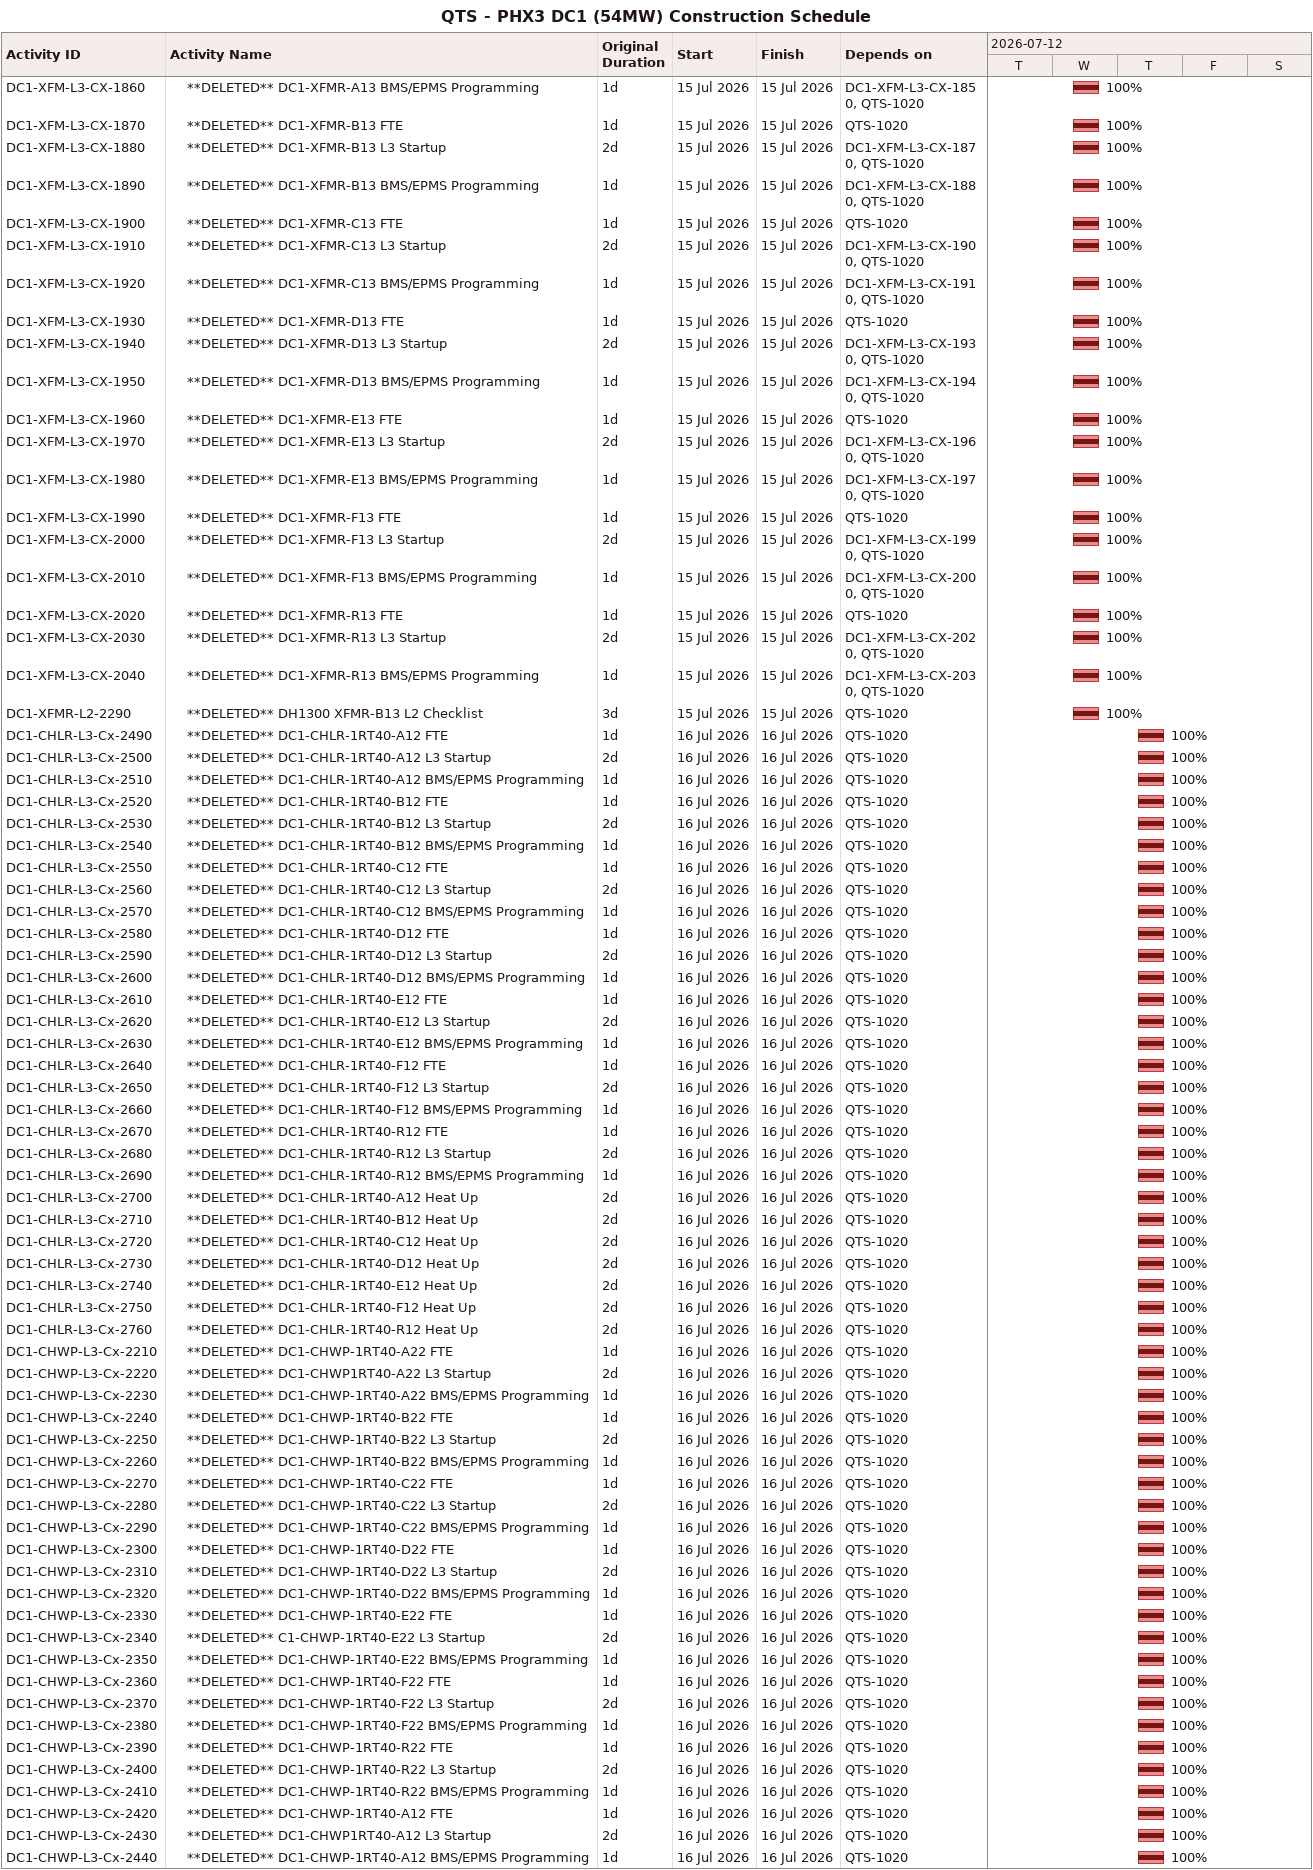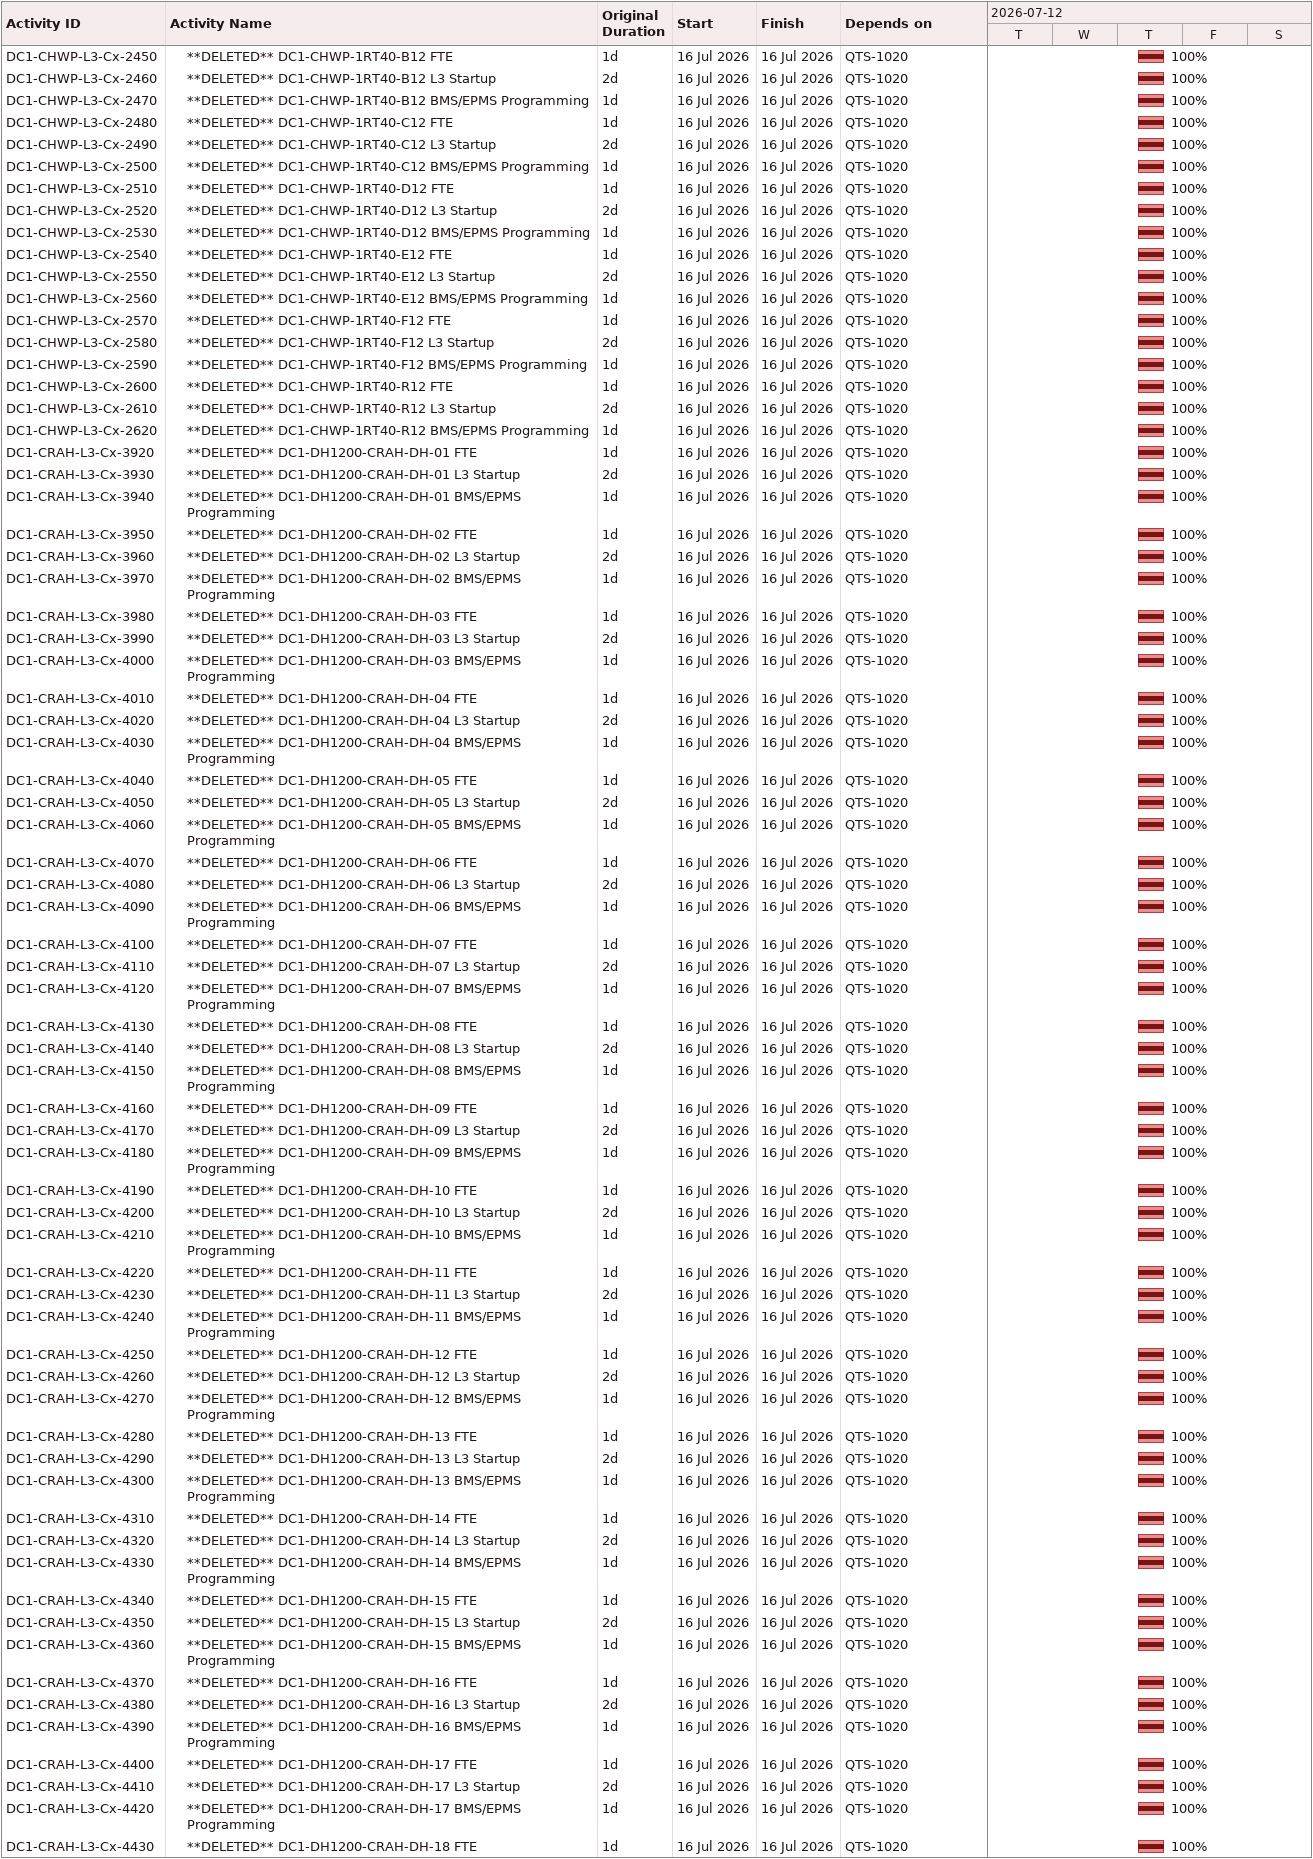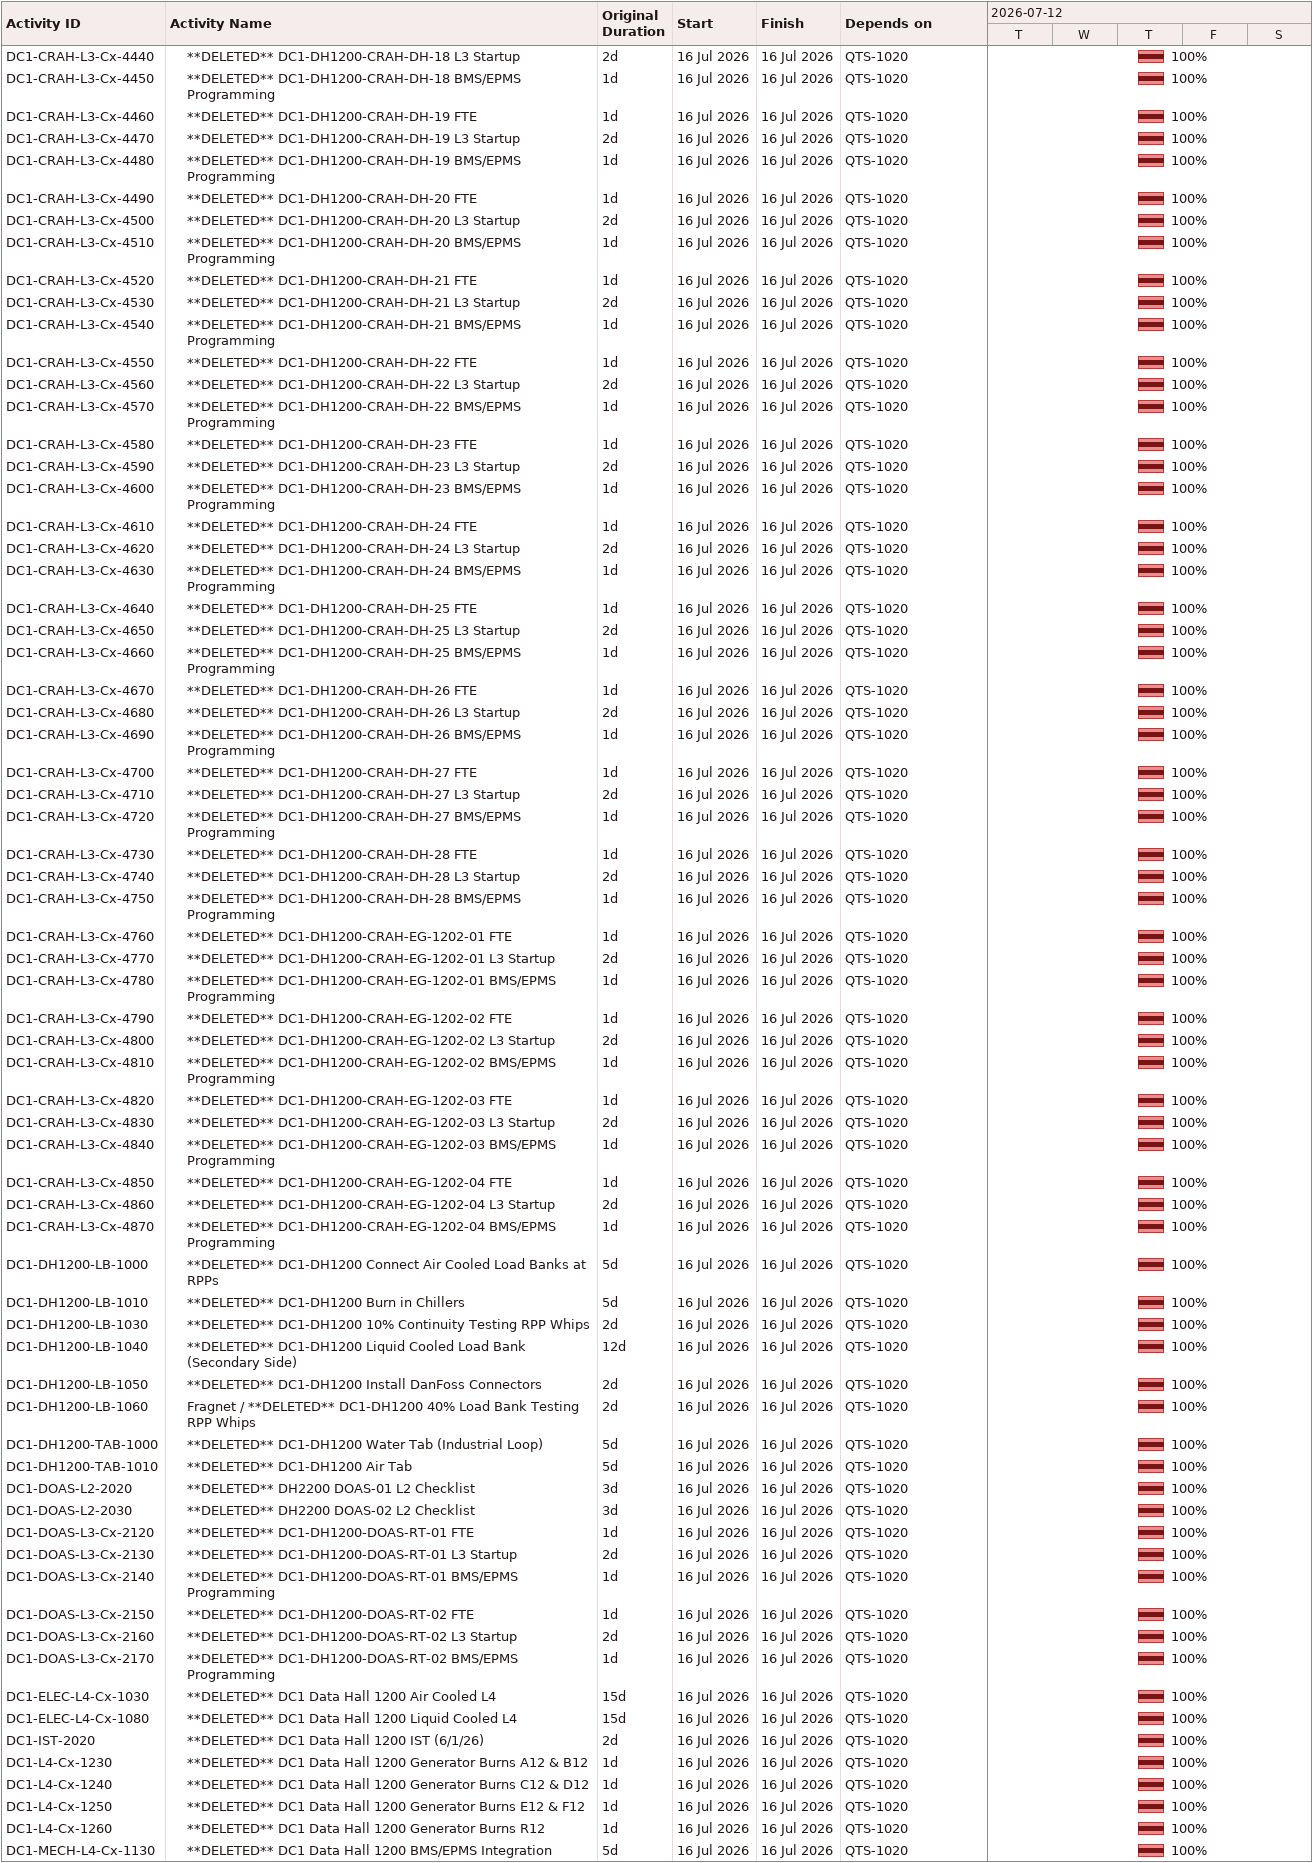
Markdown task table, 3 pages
QTS - PHX3 DC1 (54MW) Construction Schedule

| ID | Level | Task | Original duration | Start | Finish | Predecessors | % complete |
|---|---|---|---|---|---|---|---|
| DC1-XFM-L3-CX-1860 | 2 | **DELETED** DC1-XFMR-A13 BMS/EPMS Programming | 1d | 2026-07-15 | 2026-07-15 | DC1-XFM-L3-CX-1850, QTS-1020 | 100 |
| DC1-XFM-L3-CX-1870 | 2 | **DELETED** DC1-XFMR-B13 FTE | 1d | 2026-07-15 | 2026-07-15 | QTS-1020 | 100 |
| DC1-XFM-L3-CX-1880 | 2 | **DELETED** DC1-XFMR-B13 L3 Startup | 2d | 2026-07-15 | 2026-07-15 | DC1-XFM-L3-CX-1870, QTS-1020 | 100 |
| DC1-XFM-L3-CX-1890 | 2 | **DELETED** DC1-XFMR-B13 BMS/EPMS Programming | 1d | 2026-07-15 | 2026-07-15 | DC1-XFM-L3-CX-1880, QTS-1020 | 100 |
| DC1-XFM-L3-CX-1900 | 2 | **DELETED** DC1-XFMR-C13 FTE | 1d | 2026-07-15 | 2026-07-15 | QTS-1020 | 100 |
| DC1-XFM-L3-CX-1910 | 2 | **DELETED** DC1-XFMR-C13 L3 Startup | 2d | 2026-07-15 | 2026-07-15 | DC1-XFM-L3-CX-1900, QTS-1020 | 100 |
| DC1-XFM-L3-CX-1920 | 2 | **DELETED** DC1-XFMR-C13 BMS/EPMS Programming | 1d | 2026-07-15 | 2026-07-15 | DC1-XFM-L3-CX-1910, QTS-1020 | 100 |
| DC1-XFM-L3-CX-1930 | 2 | **DELETED** DC1-XFMR-D13 FTE | 1d | 2026-07-15 | 2026-07-15 | QTS-1020 | 100 |
| DC1-XFM-L3-CX-1940 | 2 | **DELETED** DC1-XFMR-D13 L3 Startup | 2d | 2026-07-15 | 2026-07-15 | DC1-XFM-L3-CX-1930, QTS-1020 | 100 |
| DC1-XFM-L3-CX-1950 | 2 | **DELETED** DC1-XFMR-D13 BMS/EPMS Programming | 1d | 2026-07-15 | 2026-07-15 | DC1-XFM-L3-CX-1940, QTS-1020 | 100 |
| DC1-XFM-L3-CX-1960 | 2 | **DELETED** DC1-XFMR-E13 FTE | 1d | 2026-07-15 | 2026-07-15 | QTS-1020 | 100 |
| DC1-XFM-L3-CX-1970 | 2 | **DELETED** DC1-XFMR-E13 L3 Startup | 2d | 2026-07-15 | 2026-07-15 | DC1-XFM-L3-CX-1960, QTS-1020 | 100 |
| DC1-XFM-L3-CX-1980 | 2 | **DELETED** DC1-XFMR-E13 BMS/EPMS Programming | 1d | 2026-07-15 | 2026-07-15 | DC1-XFM-L3-CX-1970, QTS-1020 | 100 |
| DC1-XFM-L3-CX-1990 | 2 | **DELETED** DC1-XFMR-F13 FTE | 1d | 2026-07-15 | 2026-07-15 | QTS-1020 | 100 |
| DC1-XFM-L3-CX-2000 | 2 | **DELETED** DC1-XFMR-F13 L3 Startup | 2d | 2026-07-15 | 2026-07-15 | DC1-XFM-L3-CX-1990, QTS-1020 | 100 |
| DC1-XFM-L3-CX-2010 | 2 | **DELETED** DC1-XFMR-F13 BMS/EPMS Programming | 1d | 2026-07-15 | 2026-07-15 | DC1-XFM-L3-CX-2000, QTS-1020 | 100 |
| DC1-XFM-L3-CX-2020 | 2 | **DELETED** DC1-XFMR-R13 FTE | 1d | 2026-07-15 | 2026-07-15 | QTS-1020 | 100 |
| DC1-XFM-L3-CX-2030 | 2 | **DELETED** DC1-XFMR-R13 L3 Startup | 2d | 2026-07-15 | 2026-07-15 | DC1-XFM-L3-CX-2020, QTS-1020 | 100 |
| DC1-XFM-L3-CX-2040 | 2 | **DELETED** DC1-XFMR-R13 BMS/EPMS Programming | 1d | 2026-07-15 | 2026-07-15 | DC1-XFM-L3-CX-2030, QTS-1020 | 100 |
| DC1-XFMR-L2-2290 | 2 | **DELETED** DH1300 XFMR-B13 L2 Checklist | 3d | 2026-07-15 | 2026-07-15 | QTS-1020 | 100 |
| DC1-CHLR-L3-Cx-2490 | 2 | **DELETED** DC1-CHLR-1RT40-A12 FTE | 1d | 2026-07-16 | 2026-07-16 | QTS-1020 | 100 |
| DC1-CHLR-L3-Cx-2500 | 2 | **DELETED** DC1-CHLR-1RT40-A12 L3 Startup | 2d | 2026-07-16 | 2026-07-16 | QTS-1020 | 100 |
| DC1-CHLR-L3-Cx-2510 | 2 | **DELETED** DC1-CHLR-1RT40-A12 BMS/EPMS Programming | 1d | 2026-07-16 | 2026-07-16 | QTS-1020 | 100 |
| DC1-CHLR-L3-Cx-2520 | 2 | **DELETED** DC1-CHLR-1RT40-B12 FTE | 1d | 2026-07-16 | 2026-07-16 | QTS-1020 | 100 |
| DC1-CHLR-L3-Cx-2530 | 2 | **DELETED** DC1-CHLR-1RT40-B12 L3 Startup | 2d | 2026-07-16 | 2026-07-16 | QTS-1020 | 100 |
| DC1-CHLR-L3-Cx-2540 | 2 | **DELETED** DC1-CHLR-1RT40-B12 BMS/EPMS Programming | 1d | 2026-07-16 | 2026-07-16 | QTS-1020 | 100 |
| DC1-CHLR-L3-Cx-2550 | 2 | **DELETED** DC1-CHLR-1RT40-C12 FTE | 1d | 2026-07-16 | 2026-07-16 | QTS-1020 | 100 |
| DC1-CHLR-L3-Cx-2560 | 2 | **DELETED** DC1-CHLR-1RT40-C12 L3 Startup | 2d | 2026-07-16 | 2026-07-16 | QTS-1020 | 100 |
| DC1-CHLR-L3-Cx-2570 | 2 | **DELETED** DC1-CHLR-1RT40-C12 BMS/EPMS Programming | 1d | 2026-07-16 | 2026-07-16 | QTS-1020 | 100 |
| DC1-CHLR-L3-Cx-2580 | 2 | **DELETED** DC1-CHLR-1RT40-D12 FTE | 1d | 2026-07-16 | 2026-07-16 | QTS-1020 | 100 |
| DC1-CHLR-L3-Cx-2590 | 2 | **DELETED** DC1-CHLR-1RT40-D12 L3 Startup | 2d | 2026-07-16 | 2026-07-16 | QTS-1020 | 100 |
| DC1-CHLR-L3-Cx-2600 | 2 | **DELETED** DC1-CHLR-1RT40-D12 BMS/EPMS Programming | 1d | 2026-07-16 | 2026-07-16 | QTS-1020 | 100 |
| DC1-CHLR-L3-Cx-2610 | 2 | **DELETED** DC1-CHLR-1RT40-E12 FTE | 1d | 2026-07-16 | 2026-07-16 | QTS-1020 | 100 |
| DC1-CHLR-L3-Cx-2620 | 2 | **DELETED** DC1-CHLR-1RT40-E12 L3 Startup | 2d | 2026-07-16 | 2026-07-16 | QTS-1020 | 100 |
| DC1-CHLR-L3-Cx-2630 | 2 | **DELETED** DC1-CHLR-1RT40-E12 BMS/EPMS Programming | 1d | 2026-07-16 | 2026-07-16 | QTS-1020 | 100 |
| DC1-CHLR-L3-Cx-2640 | 2 | **DELETED** DC1-CHLR-1RT40-F12 FTE | 1d | 2026-07-16 | 2026-07-16 | QTS-1020 | 100 |
| DC1-CHLR-L3-Cx-2650 | 2 | **DELETED** DC1-CHLR-1RT40-F12 L3 Startup | 2d | 2026-07-16 | 2026-07-16 | QTS-1020 | 100 |
| DC1-CHLR-L3-Cx-2660 | 2 | **DELETED** DC1-CHLR-1RT40-F12 BMS/EPMS Programming | 1d | 2026-07-16 | 2026-07-16 | QTS-1020 | 100 |
| DC1-CHLR-L3-Cx-2670 | 2 | **DELETED** DC1-CHLR-1RT40-R12 FTE | 1d | 2026-07-16 | 2026-07-16 | QTS-1020 | 100 |
| DC1-CHLR-L3-Cx-2680 | 2 | **DELETED** DC1-CHLR-1RT40-R12 L3 Startup | 2d | 2026-07-16 | 2026-07-16 | QTS-1020 | 100 |
| DC1-CHLR-L3-Cx-2690 | 2 | **DELETED** DC1-CHLR-1RT40-R12 BMS/EPMS Programming | 1d | 2026-07-16 | 2026-07-16 | QTS-1020 | 100 |
| DC1-CHLR-L3-Cx-2700 | 2 | **DELETED** DC1-CHLR-1RT40-A12 Heat Up | 2d | 2026-07-16 | 2026-07-16 | QTS-1020 | 100 |
| DC1-CHLR-L3-Cx-2710 | 2 | **DELETED** DC1-CHLR-1RT40-B12 Heat Up | 2d | 2026-07-16 | 2026-07-16 | QTS-1020 | 100 |
| DC1-CHLR-L3-Cx-2720 | 2 | **DELETED** DC1-CHLR-1RT40-C12 Heat Up | 2d | 2026-07-16 | 2026-07-16 | QTS-1020 | 100 |
| DC1-CHLR-L3-Cx-2730 | 2 | **DELETED** DC1-CHLR-1RT40-D12 Heat Up | 2d | 2026-07-16 | 2026-07-16 | QTS-1020 | 100 |
| DC1-CHLR-L3-Cx-2740 | 2 | **DELETED** DC1-CHLR-1RT40-E12 Heat Up | 2d | 2026-07-16 | 2026-07-16 | QTS-1020 | 100 |
| DC1-CHLR-L3-Cx-2750 | 2 | **DELETED** DC1-CHLR-1RT40-F12 Heat Up | 2d | 2026-07-16 | 2026-07-16 | QTS-1020 | 100 |
| DC1-CHLR-L3-Cx-2760 | 2 | **DELETED** DC1-CHLR-1RT40-R12 Heat Up | 2d | 2026-07-16 | 2026-07-16 | QTS-1020 | 100 |
| DC1-CHWP-L3-Cx-2210 | 2 | **DELETED** DC1-CHWP-1RT40-A22 FTE | 1d | 2026-07-16 | 2026-07-16 | QTS-1020 | 100 |
| DC1-CHWP-L3-Cx-2220 | 2 | **DELETED** DC1-CHWP1RT40-A22 L3 Startup | 2d | 2026-07-16 | 2026-07-16 | QTS-1020 | 100 |
| DC1-CHWP-L3-Cx-2230 | 2 | **DELETED** DC1-CHWP-1RT40-A22 BMS/EPMS Programming | 1d | 2026-07-16 | 2026-07-16 | QTS-1020 | 100 |
| DC1-CHWP-L3-Cx-2240 | 2 | **DELETED** DC1-CHWP-1RT40-B22 FTE | 1d | 2026-07-16 | 2026-07-16 | QTS-1020 | 100 |
| DC1-CHWP-L3-Cx-2250 | 2 | **DELETED** DC1-CHWP-1RT40-B22 L3 Startup | 2d | 2026-07-16 | 2026-07-16 | QTS-1020 | 100 |
| DC1-CHWP-L3-Cx-2260 | 2 | **DELETED** DC1-CHWP-1RT40-B22 BMS/EPMS Programming | 1d | 2026-07-16 | 2026-07-16 | QTS-1020 | 100 |
| DC1-CHWP-L3-Cx-2270 | 2 | **DELETED** DC1-CHWP-1RT40-C22 FTE | 1d | 2026-07-16 | 2026-07-16 | QTS-1020 | 100 |
| DC1-CHWP-L3-Cx-2280 | 2 | **DELETED** DC1-CHWP-1RT40-C22 L3 Startup | 2d | 2026-07-16 | 2026-07-16 | QTS-1020 | 100 |
| DC1-CHWP-L3-Cx-2290 | 2 | **DELETED** DC1-CHWP-1RT40-C22 BMS/EPMS Programming | 1d | 2026-07-16 | 2026-07-16 | QTS-1020 | 100 |
| DC1-CHWP-L3-Cx-2300 | 2 | **DELETED** DC1-CHWP-1RT40-D22 FTE | 1d | 2026-07-16 | 2026-07-16 | QTS-1020 | 100 |
| DC1-CHWP-L3-Cx-2310 | 2 | **DELETED** DC1-CHWP-1RT40-D22 L3 Startup | 2d | 2026-07-16 | 2026-07-16 | QTS-1020 | 100 |
| DC1-CHWP-L3-Cx-2320 | 2 | **DELETED** DC1-CHWP-1RT40-D22 BMS/EPMS Programming | 1d | 2026-07-16 | 2026-07-16 | QTS-1020 | 100 |
| DC1-CHWP-L3-Cx-2330 | 2 | **DELETED** DC1-CHWP-1RT40-E22 FTE | 1d | 2026-07-16 | 2026-07-16 | QTS-1020 | 100 |
| DC1-CHWP-L3-Cx-2340 | 2 | **DELETED** C1-CHWP-1RT40-E22 L3 Startup | 2d | 2026-07-16 | 2026-07-16 | QTS-1020 | 100 |
| DC1-CHWP-L3-Cx-2350 | 2 | **DELETED** DC1-CHWP-1RT40-E22 BMS/EPMS Programming | 1d | 2026-07-16 | 2026-07-16 | QTS-1020 | 100 |
| DC1-CHWP-L3-Cx-2360 | 2 | **DELETED** DC1-CHWP-1RT40-F22 FTE | 1d | 2026-07-16 | 2026-07-16 | QTS-1020 | 100 |
| DC1-CHWP-L3-Cx-2370 | 2 | **DELETED** DC1-CHWP-1RT40-F22 L3 Startup | 2d | 2026-07-16 | 2026-07-16 | QTS-1020 | 100 |
| DC1-CHWP-L3-Cx-2380 | 2 | **DELETED** DC1-CHWP-1RT40-F22 BMS/EPMS Programming | 1d | 2026-07-16 | 2026-07-16 | QTS-1020 | 100 |
| DC1-CHWP-L3-Cx-2390 | 2 | **DELETED** DC1-CHWP-1RT40-R22 FTE | 1d | 2026-07-16 | 2026-07-16 | QTS-1020 | 100 |
| DC1-CHWP-L3-Cx-2400 | 2 | **DELETED** DC1-CHWP-1RT40-R22 L3 Startup | 2d | 2026-07-16 | 2026-07-16 | QTS-1020 | 100 |
| DC1-CHWP-L3-Cx-2410 | 2 | **DELETED** DC1-CHWP-1RT40-R22 BMS/EPMS Programming | 1d | 2026-07-16 | 2026-07-16 | QTS-1020 | 100 |
| DC1-CHWP-L3-Cx-2420 | 2 | **DELETED** DC1-CHWP-1RT40-A12 FTE | 1d | 2026-07-16 | 2026-07-16 | QTS-1020 | 100 |
| DC1-CHWP-L3-Cx-2430 | 2 | **DELETED** DC1-CHWP1RT40-A12 L3 Startup | 2d | 2026-07-16 | 2026-07-16 | QTS-1020 | 100 |
| DC1-CHWP-L3-Cx-2440 | 2 | **DELETED** DC1-CHWP-1RT40-A12 BMS/EPMS Programming | 1d | 2026-07-16 | 2026-07-16 | QTS-1020 | 100 |
| DC1-CHWP-L3-Cx-2450 | 2 | **DELETED** DC1-CHWP-1RT40-B12 FTE | 1d | 2026-07-16 | 2026-07-16 | QTS-1020 | 100 |
| DC1-CHWP-L3-Cx-2460 | 2 | **DELETED** DC1-CHWP-1RT40-B12 L3 Startup | 2d | 2026-07-16 | 2026-07-16 | QTS-1020 | 100 |
| DC1-CHWP-L3-Cx-2470 | 2 | **DELETED** DC1-CHWP-1RT40-B12 BMS/EPMS Programming | 1d | 2026-07-16 | 2026-07-16 | QTS-1020 | 100 |
| DC1-CHWP-L3-Cx-2480 | 2 | **DELETED** DC1-CHWP-1RT40-C12 FTE | 1d | 2026-07-16 | 2026-07-16 | QTS-1020 | 100 |
| DC1-CHWP-L3-Cx-2490 | 2 | **DELETED** DC1-CHWP-1RT40-C12 L3 Startup | 2d | 2026-07-16 | 2026-07-16 | QTS-1020 | 100 |
| DC1-CHWP-L3-Cx-2500 | 2 | **DELETED** DC1-CHWP-1RT40-C12 BMS/EPMS Programming | 1d | 2026-07-16 | 2026-07-16 | QTS-1020 | 100 |
| DC1-CHWP-L3-Cx-2510 | 2 | **DELETED** DC1-CHWP-1RT40-D12 FTE | 1d | 2026-07-16 | 2026-07-16 | QTS-1020 | 100 |
| DC1-CHWP-L3-Cx-2520 | 2 | **DELETED** DC1-CHWP-1RT40-D12 L3 Startup | 2d | 2026-07-16 | 2026-07-16 | QTS-1020 | 100 |
| DC1-CHWP-L3-Cx-2530 | 2 | **DELETED** DC1-CHWP-1RT40-D12 BMS/EPMS Programming | 1d | 2026-07-16 | 2026-07-16 | QTS-1020 | 100 |
| DC1-CHWP-L3-Cx-2540 | 2 | **DELETED** DC1-CHWP-1RT40-E12 FTE | 1d | 2026-07-16 | 2026-07-16 | QTS-1020 | 100 |
| DC1-CHWP-L3-Cx-2550 | 2 | **DELETED** DC1-CHWP-1RT40-E12 L3 Startup | 2d | 2026-07-16 | 2026-07-16 | QTS-1020 | 100 |
| DC1-CHWP-L3-Cx-2560 | 2 | **DELETED** DC1-CHWP-1RT40-E12 BMS/EPMS Programming | 1d | 2026-07-16 | 2026-07-16 | QTS-1020 | 100 |
| DC1-CHWP-L3-Cx-2570 | 2 | **DELETED** DC1-CHWP-1RT40-F12 FTE | 1d | 2026-07-16 | 2026-07-16 | QTS-1020 | 100 |
| DC1-CHWP-L3-Cx-2580 | 2 | **DELETED** DC1-CHWP-1RT40-F12 L3 Startup | 2d | 2026-07-16 | 2026-07-16 | QTS-1020 | 100 |
| DC1-CHWP-L3-Cx-2590 | 2 | **DELETED** DC1-CHWP-1RT40-F12 BMS/EPMS Programming | 1d | 2026-07-16 | 2026-07-16 | QTS-1020 | 100 |
| DC1-CHWP-L3-Cx-2600 | 2 | **DELETED** DC1-CHWP-1RT40-R12 FTE | 1d | 2026-07-16 | 2026-07-16 | QTS-1020 | 100 |
| DC1-CHWP-L3-Cx-2610 | 2 | **DELETED** DC1-CHWP-1RT40-R12 L3 Startup | 2d | 2026-07-16 | 2026-07-16 | QTS-1020 | 100 |
| DC1-CHWP-L3-Cx-2620 | 2 | **DELETED** DC1-CHWP-1RT40-R12 BMS/EPMS Programming | 1d | 2026-07-16 | 2026-07-16 | QTS-1020 | 100 |
| DC1-CRAH-L3-Cx-3920 | 2 | **DELETED** DC1-DH1200-CRAH-DH-01 FTE | 1d | 2026-07-16 | 2026-07-16 | QTS-1020 | 100 |
| DC1-CRAH-L3-Cx-3930 | 2 | **DELETED** DC1-DH1200-CRAH-DH-01 L3 Startup | 2d | 2026-07-16 | 2026-07-16 | QTS-1020 | 100 |
| DC1-CRAH-L3-Cx-3940 | 2 | **DELETED** DC1-DH1200-CRAH-DH-01 BMS/EPMS Programming | 1d | 2026-07-16 | 2026-07-16 | QTS-1020 | 100 |
| DC1-CRAH-L3-Cx-3950 | 2 | **DELETED** DC1-DH1200-CRAH-DH-02 FTE | 1d | 2026-07-16 | 2026-07-16 | QTS-1020 | 100 |
| DC1-CRAH-L3-Cx-3960 | 2 | **DELETED** DC1-DH1200-CRAH-DH-02 L3 Startup | 2d | 2026-07-16 | 2026-07-16 | QTS-1020 | 100 |
| DC1-CRAH-L3-Cx-3970 | 2 | **DELETED** DC1-DH1200-CRAH-DH-02 BMS/EPMS Programming | 1d | 2026-07-16 | 2026-07-16 | QTS-1020 | 100 |
| DC1-CRAH-L3-Cx-3980 | 2 | **DELETED** DC1-DH1200-CRAH-DH-03 FTE | 1d | 2026-07-16 | 2026-07-16 | QTS-1020 | 100 |
| DC1-CRAH-L3-Cx-3990 | 2 | **DELETED** DC1-DH1200-CRAH-DH-03 L3 Startup | 2d | 2026-07-16 | 2026-07-16 | QTS-1020 | 100 |
| DC1-CRAH-L3-Cx-4000 | 2 | **DELETED** DC1-DH1200-CRAH-DH-03 BMS/EPMS Programming | 1d | 2026-07-16 | 2026-07-16 | QTS-1020 | 100 |
| DC1-CRAH-L3-Cx-4010 | 2 | **DELETED** DC1-DH1200-CRAH-DH-04 FTE | 1d | 2026-07-16 | 2026-07-16 | QTS-1020 | 100 |
| DC1-CRAH-L3-Cx-4020 | 2 | **DELETED** DC1-DH1200-CRAH-DH-04 L3 Startup | 2d | 2026-07-16 | 2026-07-16 | QTS-1020 | 100 |
| DC1-CRAH-L3-Cx-4030 | 2 | **DELETED** DC1-DH1200-CRAH-DH-04 BMS/EPMS Programming | 1d | 2026-07-16 | 2026-07-16 | QTS-1020 | 100 |
| DC1-CRAH-L3-Cx-4040 | 2 | **DELETED** DC1-DH1200-CRAH-DH-05 FTE | 1d | 2026-07-16 | 2026-07-16 | QTS-1020 | 100 |
| DC1-CRAH-L3-Cx-4050 | 2 | **DELETED** DC1-DH1200-CRAH-DH-05 L3 Startup | 2d | 2026-07-16 | 2026-07-16 | QTS-1020 | 100 |
| DC1-CRAH-L3-Cx-4060 | 2 | **DELETED** DC1-DH1200-CRAH-DH-05 BMS/EPMS Programming | 1d | 2026-07-16 | 2026-07-16 | QTS-1020 | 100 |
| DC1-CRAH-L3-Cx-4070 | 2 | **DELETED** DC1-DH1200-CRAH-DH-06 FTE | 1d | 2026-07-16 | 2026-07-16 | QTS-1020 | 100 |
| DC1-CRAH-L3-Cx-4080 | 2 | **DELETED** DC1-DH1200-CRAH-DH-06 L3 Startup | 2d | 2026-07-16 | 2026-07-16 | QTS-1020 | 100 |
| DC1-CRAH-L3-Cx-4090 | 2 | **DELETED** DC1-DH1200-CRAH-DH-06 BMS/EPMS Programming | 1d | 2026-07-16 | 2026-07-16 | QTS-1020 | 100 |
| DC1-CRAH-L3-Cx-4100 | 2 | **DELETED** DC1-DH1200-CRAH-DH-07 FTE | 1d | 2026-07-16 | 2026-07-16 | QTS-1020 | 100 |
| DC1-CRAH-L3-Cx-4110 | 2 | **DELETED** DC1-DH1200-CRAH-DH-07 L3 Startup | 2d | 2026-07-16 | 2026-07-16 | QTS-1020 | 100 |
| DC1-CRAH-L3-Cx-4120 | 2 | **DELETED** DC1-DH1200-CRAH-DH-07 BMS/EPMS Programming | 1d | 2026-07-16 | 2026-07-16 | QTS-1020 | 100 |
| DC1-CRAH-L3-Cx-4130 | 2 | **DELETED** DC1-DH1200-CRAH-DH-08 FTE | 1d | 2026-07-16 | 2026-07-16 | QTS-1020 | 100 |
| DC1-CRAH-L3-Cx-4140 | 2 | **DELETED** DC1-DH1200-CRAH-DH-08 L3 Startup | 2d | 2026-07-16 | 2026-07-16 | QTS-1020 | 100 |
| DC1-CRAH-L3-Cx-4150 | 2 | **DELETED** DC1-DH1200-CRAH-DH-08 BMS/EPMS Programming | 1d | 2026-07-16 | 2026-07-16 | QTS-1020 | 100 |
| DC1-CRAH-L3-Cx-4160 | 2 | **DELETED** DC1-DH1200-CRAH-DH-09 FTE | 1d | 2026-07-16 | 2026-07-16 | QTS-1020 | 100 |
| DC1-CRAH-L3-Cx-4170 | 2 | **DELETED** DC1-DH1200-CRAH-DH-09 L3 Startup | 2d | 2026-07-16 | 2026-07-16 | QTS-1020 | 100 |
| DC1-CRAH-L3-Cx-4180 | 2 | **DELETED** DC1-DH1200-CRAH-DH-09 BMS/EPMS Programming | 1d | 2026-07-16 | 2026-07-16 | QTS-1020 | 100 |
| DC1-CRAH-L3-Cx-4190 | 2 | **DELETED** DC1-DH1200-CRAH-DH-10 FTE | 1d | 2026-07-16 | 2026-07-16 | QTS-1020 | 100 |
| DC1-CRAH-L3-Cx-4200 | 2 | **DELETED** DC1-DH1200-CRAH-DH-10 L3 Startup | 2d | 2026-07-16 | 2026-07-16 | QTS-1020 | 100 |
| DC1-CRAH-L3-Cx-4210 | 2 | **DELETED** DC1-DH1200-CRAH-DH-10 BMS/EPMS Programming | 1d | 2026-07-16 | 2026-07-16 | QTS-1020 | 100 |
| DC1-CRAH-L3-Cx-4220 | 2 | **DELETED** DC1-DH1200-CRAH-DH-11 FTE | 1d | 2026-07-16 | 2026-07-16 | QTS-1020 | 100 |
| DC1-CRAH-L3-Cx-4230 | 2 | **DELETED** DC1-DH1200-CRAH-DH-11 L3 Startup | 2d | 2026-07-16 | 2026-07-16 | QTS-1020 | 100 |
| DC1-CRAH-L3-Cx-4240 | 2 | **DELETED** DC1-DH1200-CRAH-DH-11 BMS/EPMS Programming | 1d | 2026-07-16 | 2026-07-16 | QTS-1020 | 100 |
| DC1-CRAH-L3-Cx-4250 | 2 | **DELETED** DC1-DH1200-CRAH-DH-12 FTE | 1d | 2026-07-16 | 2026-07-16 | QTS-1020 | 100 |
| DC1-CRAH-L3-Cx-4260 | 2 | **DELETED** DC1-DH1200-CRAH-DH-12 L3 Startup | 2d | 2026-07-16 | 2026-07-16 | QTS-1020 | 100 |
| DC1-CRAH-L3-Cx-4270 | 2 | **DELETED** DC1-DH1200-CRAH-DH-12 BMS/EPMS Programming | 1d | 2026-07-16 | 2026-07-16 | QTS-1020 | 100 |
| DC1-CRAH-L3-Cx-4280 | 2 | **DELETED** DC1-DH1200-CRAH-DH-13 FTE | 1d | 2026-07-16 | 2026-07-16 | QTS-1020 | 100 |
| DC1-CRAH-L3-Cx-4290 | 2 | **DELETED** DC1-DH1200-CRAH-DH-13 L3 Startup | 2d | 2026-07-16 | 2026-07-16 | QTS-1020 | 100 |
| DC1-CRAH-L3-Cx-4300 | 2 | **DELETED** DC1-DH1200-CRAH-DH-13 BMS/EPMS Programming | 1d | 2026-07-16 | 2026-07-16 | QTS-1020 | 100 |
| DC1-CRAH-L3-Cx-4310 | 2 | **DELETED** DC1-DH1200-CRAH-DH-14 FTE | 1d | 2026-07-16 | 2026-07-16 | QTS-1020 | 100 |
| DC1-CRAH-L3-Cx-4320 | 2 | **DELETED** DC1-DH1200-CRAH-DH-14 L3 Startup | 2d | 2026-07-16 | 2026-07-16 | QTS-1020 | 100 |
| DC1-CRAH-L3-Cx-4330 | 2 | **DELETED** DC1-DH1200-CRAH-DH-14 BMS/EPMS Programming | 1d | 2026-07-16 | 2026-07-16 | QTS-1020 | 100 |
| DC1-CRAH-L3-Cx-4340 | 2 | **DELETED** DC1-DH1200-CRAH-DH-15 FTE | 1d | 2026-07-16 | 2026-07-16 | QTS-1020 | 100 |
| DC1-CRAH-L3-Cx-4350 | 2 | **DELETED** DC1-DH1200-CRAH-DH-15 L3 Startup | 2d | 2026-07-16 | 2026-07-16 | QTS-1020 | 100 |
| DC1-CRAH-L3-Cx-4360 | 2 | **DELETED** DC1-DH1200-CRAH-DH-15 BMS/EPMS Programming | 1d | 2026-07-16 | 2026-07-16 | QTS-1020 | 100 |
| DC1-CRAH-L3-Cx-4370 | 2 | **DELETED** DC1-DH1200-CRAH-DH-16 FTE | 1d | 2026-07-16 | 2026-07-16 | QTS-1020 | 100 |
| DC1-CRAH-L3-Cx-4380 | 2 | **DELETED** DC1-DH1200-CRAH-DH-16 L3 Startup | 2d | 2026-07-16 | 2026-07-16 | QTS-1020 | 100 |
| DC1-CRAH-L3-Cx-4390 | 2 | **DELETED** DC1-DH1200-CRAH-DH-16 BMS/EPMS Programming | 1d | 2026-07-16 | 2026-07-16 | QTS-1020 | 100 |
| DC1-CRAH-L3-Cx-4400 | 2 | **DELETED** DC1-DH1200-CRAH-DH-17 FTE | 1d | 2026-07-16 | 2026-07-16 | QTS-1020 | 100 |
| DC1-CRAH-L3-Cx-4410 | 2 | **DELETED** DC1-DH1200-CRAH-DH-17 L3 Startup | 2d | 2026-07-16 | 2026-07-16 | QTS-1020 | 100 |
| DC1-CRAH-L3-Cx-4420 | 2 | **DELETED** DC1-DH1200-CRAH-DH-17 BMS/EPMS Programming | 1d | 2026-07-16 | 2026-07-16 | QTS-1020 | 100 |
| DC1-CRAH-L3-Cx-4430 | 2 | **DELETED** DC1-DH1200-CRAH-DH-18 FTE | 1d | 2026-07-16 | 2026-07-16 | QTS-1020 | 100 |
| DC1-CRAH-L3-Cx-4440 | 2 | **DELETED** DC1-DH1200-CRAH-DH-18 L3 Startup | 2d | 2026-07-16 | 2026-07-16 | QTS-1020 | 100 |
| DC1-CRAH-L3-Cx-4450 | 2 | **DELETED** DC1-DH1200-CRAH-DH-18 BMS/EPMS Programming | 1d | 2026-07-16 | 2026-07-16 | QTS-1020 | 100 |
| DC1-CRAH-L3-Cx-4460 | 2 | **DELETED** DC1-DH1200-CRAH-DH-19 FTE | 1d | 2026-07-16 | 2026-07-16 | QTS-1020 | 100 |
| DC1-CRAH-L3-Cx-4470 | 2 | **DELETED** DC1-DH1200-CRAH-DH-19 L3 Startup | 2d | 2026-07-16 | 2026-07-16 | QTS-1020 | 100 |
| DC1-CRAH-L3-Cx-4480 | 2 | **DELETED** DC1-DH1200-CRAH-DH-19 BMS/EPMS Programming | 1d | 2026-07-16 | 2026-07-16 | QTS-1020 | 100 |
| DC1-CRAH-L3-Cx-4490 | 2 | **DELETED** DC1-DH1200-CRAH-DH-20 FTE | 1d | 2026-07-16 | 2026-07-16 | QTS-1020 | 100 |
| DC1-CRAH-L3-Cx-4500 | 2 | **DELETED** DC1-DH1200-CRAH-DH-20 L3 Startup | 2d | 2026-07-16 | 2026-07-16 | QTS-1020 | 100 |
| DC1-CRAH-L3-Cx-4510 | 2 | **DELETED** DC1-DH1200-CRAH-DH-20 BMS/EPMS Programming | 1d | 2026-07-16 | 2026-07-16 | QTS-1020 | 100 |
| DC1-CRAH-L3-Cx-4520 | 2 | **DELETED** DC1-DH1200-CRAH-DH-21 FTE | 1d | 2026-07-16 | 2026-07-16 | QTS-1020 | 100 |
| DC1-CRAH-L3-Cx-4530 | 2 | **DELETED** DC1-DH1200-CRAH-DH-21 L3 Startup | 2d | 2026-07-16 | 2026-07-16 | QTS-1020 | 100 |
| DC1-CRAH-L3-Cx-4540 | 2 | **DELETED** DC1-DH1200-CRAH-DH-21 BMS/EPMS Programming | 1d | 2026-07-16 | 2026-07-16 | QTS-1020 | 100 |
| DC1-CRAH-L3-Cx-4550 | 2 | **DELETED** DC1-DH1200-CRAH-DH-22 FTE | 1d | 2026-07-16 | 2026-07-16 | QTS-1020 | 100 |
| DC1-CRAH-L3-Cx-4560 | 2 | **DELETED** DC1-DH1200-CRAH-DH-22 L3 Startup | 2d | 2026-07-16 | 2026-07-16 | QTS-1020 | 100 |
| DC1-CRAH-L3-Cx-4570 | 2 | **DELETED** DC1-DH1200-CRAH-DH-22 BMS/EPMS Programming | 1d | 2026-07-16 | 2026-07-16 | QTS-1020 | 100 |
| DC1-CRAH-L3-Cx-4580 | 2 | **DELETED** DC1-DH1200-CRAH-DH-23 FTE | 1d | 2026-07-16 | 2026-07-16 | QTS-1020 | 100 |
| DC1-CRAH-L3-Cx-4590 | 2 | **DELETED** DC1-DH1200-CRAH-DH-23 L3 Startup | 2d | 2026-07-16 | 2026-07-16 | QTS-1020 | 100 |
| DC1-CRAH-L3-Cx-4600 | 2 | **DELETED** DC1-DH1200-CRAH-DH-23 BMS/EPMS Programming | 1d | 2026-07-16 | 2026-07-16 | QTS-1020 | 100 |
| DC1-CRAH-L3-Cx-4610 | 2 | **DELETED** DC1-DH1200-CRAH-DH-24 FTE | 1d | 2026-07-16 | 2026-07-16 | QTS-1020 | 100 |
| DC1-CRAH-L3-Cx-4620 | 2 | **DELETED** DC1-DH1200-CRAH-DH-24 L3 Startup | 2d | 2026-07-16 | 2026-07-16 | QTS-1020 | 100 |
| DC1-CRAH-L3-Cx-4630 | 2 | **DELETED** DC1-DH1200-CRAH-DH-24 BMS/EPMS Programming | 1d | 2026-07-16 | 2026-07-16 | QTS-1020 | 100 |
| DC1-CRAH-L3-Cx-4640 | 2 | **DELETED** DC1-DH1200-CRAH-DH-25 FTE | 1d | 2026-07-16 | 2026-07-16 | QTS-1020 | 100 |
| DC1-CRAH-L3-Cx-4650 | 2 | **DELETED** DC1-DH1200-CRAH-DH-25 L3 Startup | 2d | 2026-07-16 | 2026-07-16 | QTS-1020 | 100 |
| DC1-CRAH-L3-Cx-4660 | 2 | **DELETED** DC1-DH1200-CRAH-DH-25 BMS/EPMS Programming | 1d | 2026-07-16 | 2026-07-16 | QTS-1020 | 100 |
| DC1-CRAH-L3-Cx-4670 | 2 | **DELETED** DC1-DH1200-CRAH-DH-26 FTE | 1d | 2026-07-16 | 2026-07-16 | QTS-1020 | 100 |
| DC1-CRAH-L3-Cx-4680 | 2 | **DELETED** DC1-DH1200-CRAH-DH-26 L3 Startup | 2d | 2026-07-16 | 2026-07-16 | QTS-1020 | 100 |
| DC1-CRAH-L3-Cx-4690 | 2 | **DELETED** DC1-DH1200-CRAH-DH-26 BMS/EPMS Programming | 1d | 2026-07-16 | 2026-07-16 | QTS-1020 | 100 |
| DC1-CRAH-L3-Cx-4700 | 2 | **DELETED** DC1-DH1200-CRAH-DH-27 FTE | 1d | 2026-07-16 | 2026-07-16 | QTS-1020 | 100 |
| DC1-CRAH-L3-Cx-4710 | 2 | **DELETED** DC1-DH1200-CRAH-DH-27 L3 Startup | 2d | 2026-07-16 | 2026-07-16 | QTS-1020 | 100 |
| DC1-CRAH-L3-Cx-4720 | 2 | **DELETED** DC1-DH1200-CRAH-DH-27 BMS/EPMS Programming | 1d | 2026-07-16 | 2026-07-16 | QTS-1020 | 100 |
| DC1-CRAH-L3-Cx-4730 | 2 | **DELETED** DC1-DH1200-CRAH-DH-28 FTE | 1d | 2026-07-16 | 2026-07-16 | QTS-1020 | 100 |
| DC1-CRAH-L3-Cx-4740 | 2 | **DELETED** DC1-DH1200-CRAH-DH-28 L3 Startup | 2d | 2026-07-16 | 2026-07-16 | QTS-1020 | 100 |
| DC1-CRAH-L3-Cx-4750 | 2 | **DELETED** DC1-DH1200-CRAH-DH-28 BMS/EPMS Programming | 1d | 2026-07-16 | 2026-07-16 | QTS-1020 | 100 |
| DC1-CRAH-L3-Cx-4760 | 2 | **DELETED** DC1-DH1200-CRAH-EG-1202-01 FTE | 1d | 2026-07-16 | 2026-07-16 | QTS-1020 | 100 |
| DC1-CRAH-L3-Cx-4770 | 2 | **DELETED** DC1-DH1200-CRAH-EG-1202-01 L3 Startup | 2d | 2026-07-16 | 2026-07-16 | QTS-1020 | 100 |
| DC1-CRAH-L3-Cx-4780 | 2 | **DELETED** DC1-DH1200-CRAH-EG-1202-01 BMS/EPMS Programming | 1d | 2026-07-16 | 2026-07-16 | QTS-1020 | 100 |
| DC1-CRAH-L3-Cx-4790 | 2 | **DELETED** DC1-DH1200-CRAH-EG-1202-02 FTE | 1d | 2026-07-16 | 2026-07-16 | QTS-1020 | 100 |
| DC1-CRAH-L3-Cx-4800 | 2 | **DELETED** DC1-DH1200-CRAH-EG-1202-02 L3 Startup | 2d | 2026-07-16 | 2026-07-16 | QTS-1020 | 100 |
| DC1-CRAH-L3-Cx-4810 | 2 | **DELETED** DC1-DH1200-CRAH-EG-1202-02 BMS/EPMS Programming | 1d | 2026-07-16 | 2026-07-16 | QTS-1020 | 100 |
| DC1-CRAH-L3-Cx-4820 | 2 | **DELETED** DC1-DH1200-CRAH-EG-1202-03 FTE | 1d | 2026-07-16 | 2026-07-16 | QTS-1020 | 100 |
| DC1-CRAH-L3-Cx-4830 | 2 | **DELETED** DC1-DH1200-CRAH-EG-1202-03 L3 Startup | 2d | 2026-07-16 | 2026-07-16 | QTS-1020 | 100 |
| DC1-CRAH-L3-Cx-4840 | 2 | **DELETED** DC1-DH1200-CRAH-EG-1202-03 BMS/EPMS Programming | 1d | 2026-07-16 | 2026-07-16 | QTS-1020 | 100 |
| DC1-CRAH-L3-Cx-4850 | 2 | **DELETED** DC1-DH1200-CRAH-EG-1202-04 FTE | 1d | 2026-07-16 | 2026-07-16 | QTS-1020 | 100 |
| DC1-CRAH-L3-Cx-4860 | 2 | **DELETED** DC1-DH1200-CRAH-EG-1202-04 L3 Startup | 2d | 2026-07-16 | 2026-07-16 | QTS-1020 | 100 |
| DC1-CRAH-L3-Cx-4870 | 2 | **DELETED** DC1-DH1200-CRAH-EG-1202-04 BMS/EPMS Programming | 1d | 2026-07-16 | 2026-07-16 | QTS-1020 | 100 |
| DC1-DH1200-LB-1000 | 2 | **DELETED** DC1-DH1200 Connect Air Cooled Load Banks at RPPs | 5d | 2026-07-16 | 2026-07-16 | QTS-1020 | 100 |
| DC1-DH1200-LB-1010 | 2 | **DELETED** DC1-DH1200 Burn in Chillers | 5d | 2026-07-16 | 2026-07-16 | QTS-1020 | 100 |
| DC1-DH1200-LB-1030 | 2 | **DELETED** DC1-DH1200 10% Continuity Testing RPP Whips | 2d | 2026-07-16 | 2026-07-16 | QTS-1020 | 100 |
| DC1-DH1200-LB-1040 | 2 | **DELETED** DC1-DH1200 Liquid Cooled Load Bank (Secondary Side) | 12d | 2026-07-16 | 2026-07-16 | QTS-1020 | 100 |
| DC1-DH1200-LB-1050 | 2 | **DELETED** DC1-DH1200 Install DanFoss Connectors | 2d | 2026-07-16 | 2026-07-16 | QTS-1020 | 100 |
| DC1-DH1200-LB-1060 | 2 | Fragnet / **DELETED** DC1-DH1200 40% Load Bank Testing RPP Whips | 2d | 2026-07-16 | 2026-07-16 | QTS-1020 | 100 |
| DC1-DH1200-TAB-1000 | 2 | **DELETED** DC1-DH1200 Water Tab (Industrial Loop) | 5d | 2026-07-16 | 2026-07-16 | QTS-1020 | 100 |
| DC1-DH1200-TAB-1010 | 2 | **DELETED** DC1-DH1200 Air Tab | 5d | 2026-07-16 | 2026-07-16 | QTS-1020 | 100 |
| DC1-DOAS-L2-2020 | 2 | **DELETED** DH2200 DOAS-01 L2 Checklist | 3d | 2026-07-16 | 2026-07-16 | QTS-1020 | 100 |
| DC1-DOAS-L2-2030 | 2 | **DELETED** DH2200 DOAS-02 L2 Checklist | 3d | 2026-07-16 | 2026-07-16 | QTS-1020 | 100 |
| DC1-DOAS-L3-Cx-2120 | 2 | **DELETED** DC1-DH1200-DOAS-RT-01 FTE | 1d | 2026-07-16 | 2026-07-16 | QTS-1020 | 100 |
| DC1-DOAS-L3-Cx-2130 | 2 | **DELETED** DC1-DH1200-DOAS-RT-01 L3 Startup | 2d | 2026-07-16 | 2026-07-16 | QTS-1020 | 100 |
| DC1-DOAS-L3-Cx-2140 | 2 | **DELETED** DC1-DH1200-DOAS-RT-01 BMS/EPMS Programming | 1d | 2026-07-16 | 2026-07-16 | QTS-1020 | 100 |
| DC1-DOAS-L3-Cx-2150 | 2 | **DELETED** DC1-DH1200-DOAS-RT-02 FTE | 1d | 2026-07-16 | 2026-07-16 | QTS-1020 | 100 |
| DC1-DOAS-L3-Cx-2160 | 2 | **DELETED** DC1-DH1200-DOAS-RT-02 L3 Startup | 2d | 2026-07-16 | 2026-07-16 | QTS-1020 | 100 |
| DC1-DOAS-L3-Cx-2170 | 2 | **DELETED** DC1-DH1200-DOAS-RT-02 BMS/EPMS Programming | 1d | 2026-07-16 | 2026-07-16 | QTS-1020 | 100 |
| DC1-ELEC-L4-Cx-1030 | 2 | **DELETED** DC1 Data Hall 1200 Air Cooled L4 | 15d | 2026-07-16 | 2026-07-16 | QTS-1020 | 100 |
| DC1-ELEC-L4-Cx-1080 | 2 | **DELETED** DC1 Data Hall 1200 Liquid Cooled L4 | 15d | 2026-07-16 | 2026-07-16 | QTS-1020 | 100 |
| DC1-IST-2020 | 2 | **DELETED** DC1 Data Hall 1200 IST (6/1/26) | 2d | 2026-07-16 | 2026-07-16 | QTS-1020 | 100 |
| DC1-L4-Cx-1230 | 2 | **DELETED** DC1 Data Hall 1200 Generator Burns A12 & B12 | 1d | 2026-07-16 | 2026-07-16 | QTS-1020 | 100 |
| DC1-L4-Cx-1240 | 2 | **DELETED** DC1 Data Hall 1200 Generator Burns C12 & D12 | 1d | 2026-07-16 | 2026-07-16 | QTS-1020 | 100 |
| DC1-L4-Cx-1250 | 2 | **DELETED** DC1 Data Hall 1200 Generator Burns E12 & F12 | 1d | 2026-07-16 | 2026-07-16 | QTS-1020 | 100 |
| DC1-L4-Cx-1260 | 2 | **DELETED** DC1 Data Hall 1200 Generator Burns R12 | 1d | 2026-07-16 | 2026-07-16 | QTS-1020 | 100 |
| DC1-MECH-L4-Cx-1130 | 2 | **DELETED** DC1 Data Hall 1200 BMS/EPMS Integration | 5d | 2026-07-16 | 2026-07-16 | QTS-1020 | 100 |
